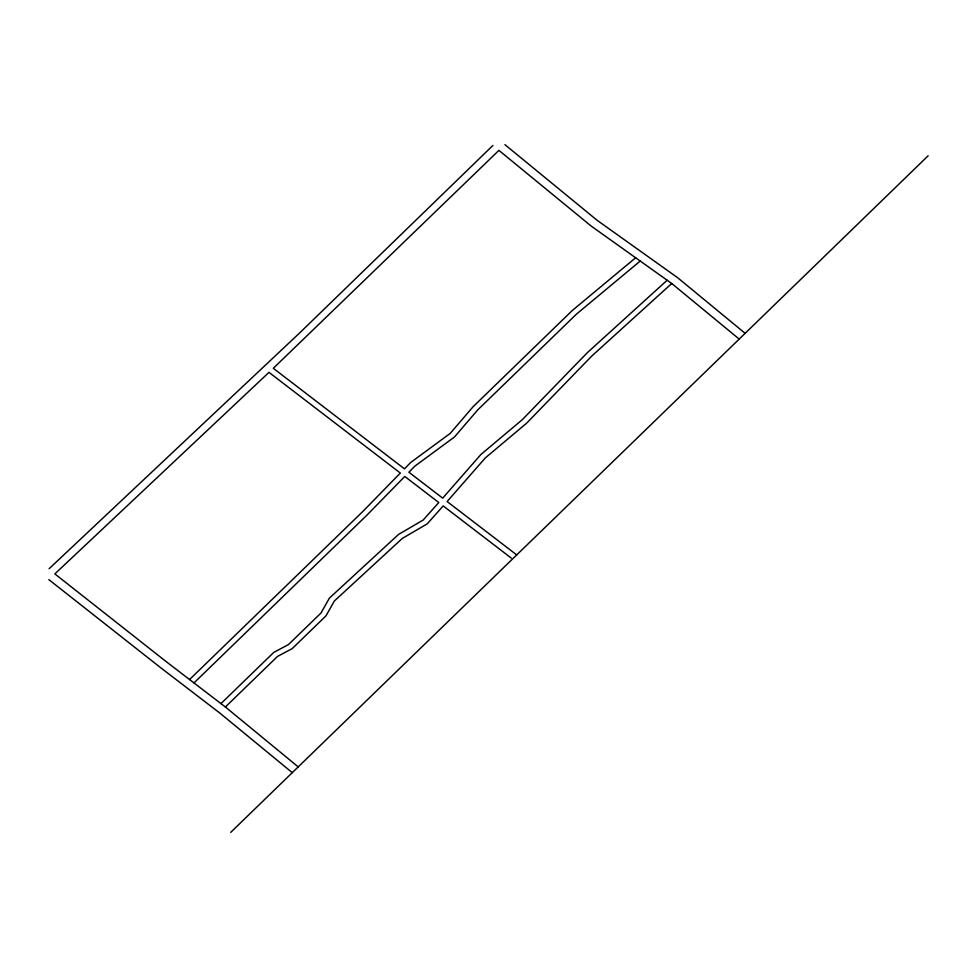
<?xml version="1.0" encoding="UTF-8"?>
<svg xmlns="http://www.w3.org/2000/svg" width="977" height="977" viewBox="0 0 977 977"><rect width="100%" height="100%" fill="white"/><g stroke="black" fill="none" stroke-linecap="round" stroke-linejoin="round"><path stroke-width="1.47" d="M492.909 145.451L299.792 332.803L49.082 568.761M189.562 679.54L362.528 511.753L400.35 473.063L268.98 372.359L54.846 573.902L165.919 661.417L225.809 707.324L298.229 766.896M193.983 682.935L366.998 515.087L404.771 476.446L438.783 502.52L423.188 520.033L398.531 534.443L329.396 598.119L320.957 613.055L288.471 644.576L273.707 652.441L220.961 703.611M225.382 706.994L277.456 656.471L292.221 648.606L326 615.828L334.403 600.965L402.304 538.425L427.242 523.843L443.204 505.915L511.276 558.099M230.743 832.355L928.15 155.783M667.157 280.24L587.275 352.734L522.207 419.768L480.953 454.452L442.679 498.136L408.899 472.233L414.859 466.127L454.513 436.951L477.741 409.9L576.491 314.093L640.216 261.042M671.724 283.501L591.683 356.129L526.542 423.261L485.41 457.822L447.112 501.531L516.735 554.912M635.636 257.769L572.253 310.539L473.112 406.713L450.177 433.434L410.694 462.487L404.478 468.85L273.304 368.292L498.917 150.373L591.17 226.066L671.797 283.55L739.198 339.092M292.282 772.66L219.764 713.015L159.935 667.144L48.85 579.63M504.914 144.645L597.106 220.289L677.745 277.786L745.146 333.328"/></g></svg>
